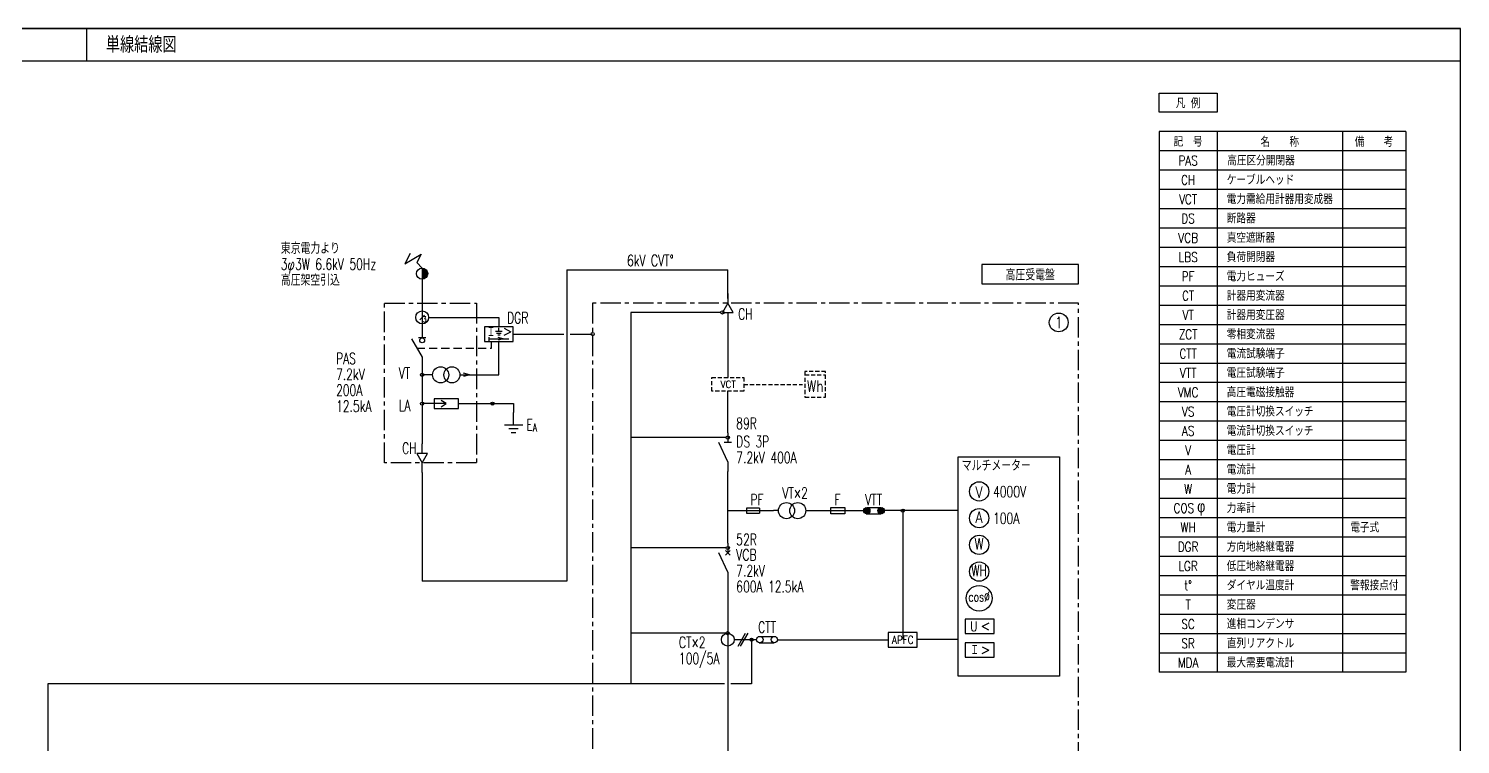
# Model space of a CAD drawing. Header units: millimetres. Extents: x 14 to 828, y 15 to 581.
# Drawn here: x 382.5 to 827.5, y 359.1 to 581.4 of the extents above; entities that cross this region are included whole.
import ezdxf
from ezdxf.enums import TextEntityAlignment as Align

# ---------------------------------------------------------------- set-up
doc = ezdxf.new("R2010")
doc.units = ezdxf.units.MM
doc.header["$LTSCALE"] = 0.2
for name, pattern in [('CENTER', [50.8, 31.75, -6.35, 6.35, -6.35]), ('DASHED', [19.05, 12.7, -6.35]), ('HIDDEN', [9.525, 6.35, -3.175])]:
    doc.linetypes.add(name, pattern=pattern)
for name, color, linetype in [('1_シンボル', 2, 'Continuous'), ('1_接地線', 3, 'Continuous'), ('1_文字', 3, 'Continuous'), ('1_表', 7, 'Continuous'), ('1_表枠', 7, 'Continuous'), ('1_配線_1', 1, 'Continuous')]:
    doc.layers.add(name, color=color, linetype=linetype)
doc.styles.add('GREEKS', font='GREEKS')
doc.styles.add('S', font='simplex.shx', dxfattribs={"width": 0.7, "height": 3, "bigfont": 'extfont2.shx'})
doc.styles.get("Standard").update_dxf_attribs({"font": 'simplex.shx', "width": 0.8, "bigfont": 'extfont2.shx'})

# ---------------------------------------------------------------- blocks, each defined once
blk = doc.blocks.new('DGR')
at = {"color": 0, "linetype": 'ByBlock'}
for p, q in [((-1.08, 0.87), (1.08, 0.87)), ((-0.72, 0.35), (0.72, 0.35)), ((0, 0.87), (0, 1.91)), ((1.67, 1.83), (3.74, 0.74)), ((1.67, -0.34), (3.74, 0.74)), ((-3.07, -0.92), (-3.07, -2.04)), ((-3.07, -1.48), (3.12, -1.48)), ((-0.36, -0.17), (0.36, -0.17)), ((1.38, -1.48), (-0.17, -1.06)), ((1.38, -1.48), (-0.17, -1.89))]:
    blk.add_line(p, q, dxfattribs=at)
blk.add_lwpolyline([(-4.5, -2.25), (4.5, -2.25), (4.5, 2.25), (-4.5, 2.25)], close=True, dxfattribs=at)
at = {"color": 0, "linetype": 'ByBlock', "width": 0.8}
blk.add_text('Ｉ', height=3, dxfattribs=at).set_placement((-2.45, -0.86), align=Align.CENTER)
blk = doc.blocks.new('OL-ｺﾝｸﾘｰﾄ柱')
at = {"linetype": 'ByBlock'}
blk.add_hatch(color=0, dxfattribs=at).paths.add_polyline_path([(175, 0, 0.414214), (0, 175), (0, -175, 0.414214)])
at = {"color": 0, "linetype": 'ByBlock'}
blk.add_line((0, 175), (0, -175), dxfattribs=at)
blk.add_circle((0, 0), 175, dxfattribs=at)
blk = doc.blocks.new('OL-受電点')
at = {"color": 0, "linetype": 'ByBlock'}
for p, q in [((238.70308, 0), (0, 0)), ((324.72368, -284.30004), (238.70308, 0)), ((472.88872, 284.3008), (324.72368, -284.30004)), ((583.604, -53.502404), (472.88872, 284.3008))]:
    blk.add_line(p, q, dxfattribs=at)
blk = doc.blocks.new('変流器3')
at = {"color": 0, "linetype": 'ByBlock'}
blk.add_line((-0.69, -0.69), (0.73, 0.73), dxfattribs=at)
blk.add_circle((0.02, 0.02), 2, dxfattribs=at)
at = {"color": 0, "linetype": 'ByBlock', "width": 0.7}
blk.add_text('3', height=1.8, dxfattribs=at).set_placement((1.38, -0.58), align=Align.MIDDLE_RIGHT)
blk = doc.blocks.new('LBS（F無）')
at = {"color": 0, "linetype": 'ByBlock'}
for p, q in [((0, 9), (0, 6)), ((-3.3, 5.72), (0, 0)), ((1.12, 6), (-1.12, 6)), ((0, 0), (0, -3))]:
    blk.add_line(p, q, dxfattribs=at)
blk.add_ellipse((0, 5.25), major_axis=(-0.53, 0.53), ratio=1, start_param=3.926991, end_param=10.210176, dxfattribs=at)
blk = doc.blocks.new('VT')
at = {"color": 0, "linetype": 'ByBlock'}
for p, q in [((11.5, 0), (9.57, 0.52)), ((8.5, 0), (11.5, 0)), ((11.5, 0), (9.57, -0.52))]:
    blk.add_line(p, q, dxfattribs=at)
for centre in [(2.5, 0), (6, 0)]:
    blk.add_circle(centre, 2.5, dxfattribs=at)
blk = doc.blocks.new('LA')
at = {"color": 0}
for p, q in [((0, 3.75), (0, 9.38)), ((0, 0), (0, -1.88))]:
    blk.add_line(p, q, dxfattribs=at)
at = {"color": 0, "linetype": 'ByBlock'}
for p, q in [((1.5, 7.5), (-1.5, 7.5)), ((-1.5, 7.5), (-1.5, 0)), ((1.5, 0), (1.5, 7.5)), ((-1.5, 0), (1.5, 0))]:
    blk.add_line(p, q, dxfattribs=at)
at = {"color": 0}
blk.add_lwpolyline([(-0.94, 5.37), (0, 3.75), (0.94, 5.37)], dxfattribs=at)
blk = doc.blocks.new('接地極')
at = {"color": 0, "linetype": 'ByBlock'}
for p, q in [((-2.85, 0), (2.85, 0)), ((0, 0), (0, 3.84)), ((-1.46, -1.2), (1.46, -1.2)), ((-0.73, -2.4), (0.73, -2.4))]:
    blk.add_line(p, q, dxfattribs=at)
blk = doc.blocks.new('EA')
at = {"layer": '1_文字', "linetype": 'Continuous', "style": 'S', "width": 0.7}
for s, height, p in [('E', 3.5, (1.18, -2.86)), (' A', 2.5, (1.93, -2.86))]:
    blk.add_text(s, height=height, dxfattribs=at).set_placement(p, align=Align.BOTTOM_LEFT)
blk = doc.blocks.new('CH')
at = {"color": 0, "linetype": 'ByBlock'}
for p, q in [((0, 5.88), (0, 2.88)), ((0, 0), (0, -3))]:
    blk.add_line(p, q, dxfattribs=at)
blk.add_lwpolyline([(0, 2.88), (-1.66, 0), (1.66, 0)], close=True, dxfattribs=at)
blk = doc.blocks.new('WHM')
at = {"color": 0, "linetype": 'ByBlock'}
for p, q in [((6.4, 4), (0, 4)), ((0, 4), (0, -4)), ((0, 3), (6.4, 3)), ((6.4, -4), (6.4, 4)), ((0, -4), (6.4, -4))]:
    blk.add_line(p, q, dxfattribs=at)
at = {"color": 0, "linetype": 'ByBlock', "width": 0.8}
blk.add_text('Wh', height=3.5, dxfattribs=at).set_placement((3.2, -0.5), align=Align.MIDDLE)
blk = doc.blocks.new('DS')
at = {"color": 0, "linetype": 'ByBlock'}
for p, q in [((0, 9), (0, 6)), ((0, 0), (-2.8, 6)), ((1.12, 6), (-1.13, 6)), ((0, 0), (0, -3))]:
    blk.add_line(p, q, dxfattribs=at)
blk = doc.blocks.new('VT(F無し)')
at = {"color": 0, "linetype": 'ByBlock'}
for p, q in [((0, 0), (-1.5, 0)), ((8.5, 0), (10, 0))]:
    blk.add_line(p, q, dxfattribs=at)
for centre in [(2.5, 0), (6, 0)]:
    blk.add_circle(centre, 2.5, dxfattribs=at)
blk = doc.blocks.new('CT')
at = {"color": 0, "linetype": 'ByBlock'}
for p, q in [((3.2, -2), (5.51, 2)), ((4, -2), (6.31, 2))]:
    blk.add_line(p, q, dxfattribs=at)
blk.add_circle((0, 0), 2, dxfattribs=at)
blk = doc.blocks.new('Fu')
at = {"color": 0, "linetype": 'ByBlock'}
for p, q in [((-2, 0.8), (-2, -0.8)), ((2, 0.8), (-2, 0.8)), ((2, 0.8), (2, -0.8)), ((-2, -0.8), (2, -0.8))]:
    blk.add_line(p, q, dxfattribs=at)
blk = doc.blocks.new('UVR-27')
at = {"color": 0, "linetype": 'ByBlock'}
for p in [(2.84, 1.03), (2.84, -1.13)]:
    blk.add_line(p, (0.76, -0.05), dxfattribs=at)
blk.add_lwpolyline([(-4.5, -2.25), (4.5, -2.25), (4.5, 2.25), (-4.5, 2.25)], close=True, dxfattribs=at)
at = {"color": 0, "linetype": 'ByBlock', "width": 0.8}
blk.add_text('U', height=3, dxfattribs=at).set_placement((-1.75, 0), align=Align.MIDDLE)
blk = doc.blocks.new('OCR')
at = {"color": 0, "linetype": 'ByBlock'}
for p in [(0.76, 1.03), (0.76, -1.13)]:
    blk.add_line(p, (2.84, -0.05), dxfattribs=at)
blk.add_lwpolyline([(-4.5, -2.25), (4.5, -2.25), (4.5, 2.25), (-4.5, 2.25)], close=True, dxfattribs=at)
at = {"color": 0, "linetype": 'ByBlock', "width": 0.7}
blk.add_text('Ｉ', height=3, dxfattribs=at).set_placement((-1.52, 0), align=Align.MIDDLE)
blk = doc.blocks.new('APFC')
at = {"color": 0, "linetype": 'ByBlock'}
blk.add_lwpolyline([(-4.5, -2.25), (4.5, -2.25), (4.5, 2.25), (-4.5, 2.25)], close=True, dxfattribs=at)
at = {"color": 0, "linetype": 'ByBlock', "width": 0.8}
blk.add_text('APFC', height=2.5, dxfattribs=at).set_placement((0, 0), align=Align.MIDDLE)
blk = doc.blocks.new('V')
at = {"color": 0, "linetype": 'ByBlock'}
blk.add_circle((0, 0), 3, dxfattribs=at)
at = {"color": 0, "linetype": 'ByBlock', "width": 0.8}
blk.add_text('V', height=3.5, dxfattribs=at).set_placement((-0.02, -1.98), align=Align.CENTER)
blk = doc.blocks.new('A')
at = {"color": 0, "linetype": 'ByBlock'}
blk.add_circle((0, 0), 3, dxfattribs=at)
at = {"color": 0, "linetype": 'ByBlock', "width": 0.8}
blk.add_text('A', height=3.5, dxfattribs=at).set_placement((-0.02, -1.43), align=Align.CENTER)
blk = doc.blocks.new('COS')
at = {"color": 0, "linetype": 'ByBlock'}
blk.add_circle((0, 0), 4, dxfattribs=at)
at = {"color": 0, "linetype": 'ByBlock', "width": 0.7}
blk.add_text('cos%%c', height=3, dxfattribs=at).set_placement((0, -1), align=Align.CENTER)
blk = doc.blocks.new('VCB')
at = {"color": 0, "linetype": 'ByBlock'}
for p, q in [((0, 9), (0, 6)), ((0, 0), (-2.797845, 6)), ((0.749997, 6.75), (-0.75, 5.25)), ((-0.749997, 6.75), (0.75, 5.25)), ((0, 0), (0, -3))]:
    blk.add_line(p, q, dxfattribs=at)

msp = doc.modelspace()

# ---------------------------------------------------------------- linework, layer by layer
msp.add_lwpolyline([(671.4, 448.37), (702.86, 448.37), (702.86, 380.21), (671.4, 380.21)], close=True)
at = {"layer": '1_シンボル', "color": 0, "linetype": 'HIDDEN'}
for p, q in [((594.8, 468.77), (594.8, 473.02)), ((594.8, 473.02), (604.8, 473.02)), ((604.8, 473.02), (604.8, 468.77)), ((604.8, 468.77), (594.8, 468.77))]:
    msp.add_line(p, q, dxfattribs=at)
at = {"layer": '1_シンボル', "linetype": 'Continuous'}
for p, q in [((631.79, 430.67), (631.79, 432.67)), ((631.79, 432.67), (636.18, 432.67)), ((636.18, 432.67), (636.18, 430.67)), ((642, 431.83), (642.82, 432.66)), ((642.02, 431.43), (643.23, 432.64)), ((642.15, 431.13), (643.53, 432.51)), ((642.34, 430.9), (643.75, 432.31)), ((642.61, 430.74), (643.91, 432.05)), ((642.96, 430.67), (643.99, 431.7)), ((642.99, 432.67), (647.42, 432.67)), ((646.49, 431.65), (647.5, 432.67)), ((646.56, 431.3), (647.86, 432.6)), ((646.72, 431.03), (648.12, 432.44)), ((646.72, 432.31), (646.84, 432.43)), ((646.94, 430.83), (648.32, 432.22)), ((647.23, 430.7), (648.45, 431.92)), ((636.18, 430.67), (631.79, 430.67)), ((642.8, 430.69), (647.43, 430.69)), ((643.57, 430.85), (643.8, 431.09)), ((647.64, 430.68), (648.48, 431.52)), ((609.77, 392.6), (614.2, 392.6)), ((609.58, 390.62), (614.21, 390.62))]:
    msp.add_line(p, q, dxfattribs=at)
at = {"layer": '1_シンボル', "color": 3, "linetype": 'CENTER'}
msp.add_lwpolyline([(493.09, 496.14), (521.73, 496.14), (521.73, 446.52), (493.09, 446.52)], close=True, dxfattribs=at)
at = {"layer": '1_シンボル', "color": 7, "linetype": 'CENTER'}
msp.add_lwpolyline([(557.8, 353.39), (708.8, 353.39), (708.8, 496.14), (557.8, 496.14)], close=True, dxfattribs=at)
at = {"layer": '1_シンボル', "linetype": 'Continuous'}
for centre in [(642.99, 431.67), (647.49, 431.67), (609.77, 391.6), (614.27, 391.6)]:
    msp.add_circle(centre, 1, dxfattribs=at)
at = {"layer": '1_シンボル', "linetype": 'ByBlock'}
for centre in [(677.93, 421.04), (677.93, 412.74)]:
    msp.add_circle(centre, 3, dxfattribs=at)
at = {"layer": '1_接地線', "color": 7}
for p, q in [((597.63, 493.26), (569.63, 493.26)), ((569.63, 493.26), (569.63, 377.89)), ((599.3, 454.38), (569.63, 454.38)), ((599.3, 420.08), (569.63, 420.08)), ((599.26, 393.6), (569.63, 393.6)), ((607.22, 391.1), (607.22, 377.89)), ((388.5, 377.89), (388.5, 142.16)), ((598.8, 377.89), (388.5, 377.89)), ((607.22, 377.89), (600.8, 377.89))]:
    msp.add_line(p, q, dxfattribs=at)
for centre in [(598.13, 493.26), (599.8, 454.38), (599.8, 420.08), (599.76, 393.6), (607.22, 391.6)]:
    msp.add_circle(centre, 0.5, dxfattribs=at)
at = {"layer": '1_文字', "linetype": 'Continuous'}
msp.add_lwpolyline([(678.8, 502.14), (708.8, 502.14), (708.8, 508.14), (678.8, 508.14)], close=True, dxfattribs=at)
at = {"layer": '1_文字', "color": 0, "linetype": 'DASHED'}
msp.add_lwpolyline([(503.14, 482.19), (526.4, 482.19), (526.4, 484.27)], dxfattribs=at)
at = {"layer": '1_文字'}
msp.add_circle((702.66, 490.15), 2.92, dxfattribs=at)
at = {"layer": '1_表', "color": 6}
for p, q in [((13.5, 581.44), (827.5, 581.44)), ((400.5, 581.44), (400.5, 571.44)), ((13.5, 571.44), (827.5, 571.44))]:
    msp.add_line(p, q, dxfattribs=at)
msp.add_lwpolyline([(13.5, 31.44), (827.5, 31.44), (827.5, 581.44), (13.5, 581.44)], close=True, dxfattribs=at)
at = {"layer": '1_表枠', "color": 2}
for p, q in [((733.89, 549.44), (733.89, 381.44)), ((810.5, 549.44), (733.89, 549.44)), ((810.5, 549.44), (810.5, 381.44)), ((810.5, 543.44), (733.89, 543.44)), ((810.5, 381.44), (733.89, 381.44))]:
    msp.add_line(p, q, dxfattribs=at)
at = {"layer": '1_表枠'}
for p, q in [((751.89, 549.44), (751.89, 381.44)), ((790.82, 549.44), (790.82, 381.44)), ((810.5, 453.44), (733.89, 453.44))]:
    msp.add_line(p, q, dxfattribs=at)
at = {"layer": '1_表枠', "color": 7}
for p, q in [((810.5, 537.44), (733.89, 537.44)), ((810.5, 531.44), (733.89, 531.44)), ((810.5, 525.44), (733.89, 525.44)), ((810.5, 519.44), (733.89, 519.44)), ((810.5, 513.44), (733.89, 513.44)), ((810.5, 507.44), (733.89, 507.44)), ((810.5, 501.44), (733.89, 501.44)), ((810.5, 495.44), (733.89, 495.44)), ((810.5, 489.44), (733.89, 489.44)), ((810.5, 483.44), (733.89, 483.44)), ((810.5, 477.44), (733.89, 477.44)), ((810.5, 471.44), (733.89, 471.44)), ((810.5, 447.44), (733.89, 447.44)), ((810.5, 441.44), (733.89, 441.44)), ((810.5, 435.44), (733.89, 435.44)), ((810.5, 429.44), (733.89, 429.44)), ((810.5, 423.44), (733.89, 423.44)), ((810.5, 417.44), (733.89, 417.44)), ((810.5, 411.44), (733.89, 411.44)), ((810.5, 405.44), (733.89, 405.44)), ((810.5, 399.44), (733.89, 399.44)), ((810.5, 393.44), (733.89, 393.44)), ((810.5, 387.44), (733.89, 387.44))]:
    msp.add_line(p, q, dxfattribs=at)
at = {"layer": '1_表枠', "color": 0}
for p, q in [((810.5, 465.44), (733.89, 465.44)), ((810.5, 459.44), (733.89, 459.44))]:
    msp.add_line(p, q, dxfattribs=at)
at = {"layer": '1_表枠', "color": 2}
msp.add_lwpolyline([(733.89, 561.44), (751.89, 561.44), (751.89, 555.44), (733.89, 555.44)], close=True, dxfattribs=at)
at = {"layer": '1_配線_1'}
for p, q in [((549.8, 506.55), (549.8, 409.78)), ((549.8, 506.55), (599.8, 506.55)), ((599.8, 497.64), (599.8, 506.55)), ((533.15, 486.52), (548.8, 486.52)), ((550.8, 486.52), (557.8, 486.52)), ((549.8, 409.78), (504.8, 409.78))]:
    msp.add_line(p, q, dxfattribs=at)
at = {"layer": '1_配線_1', "ltscale": 0.7}
msp.add_line((654.18, 431.67), (654.18, 391.68), dxfattribs=at)
at = {"layer": '1_配線_1', "flags": 128}
for points in [[(504.8, 503.56), (504.8, 485.62)], [(506.82, 491.71), (528.65, 491.71), (528.65, 488.77)], [(519.56, 473.87), (528.65, 473.87), (528.65, 484.27)], [(504.8, 476.33), (504.8, 452.4)], [(508.06, 473.87), (504.8, 473.87)], [(508.06, 464.92), (504.8, 464.92)], [(517.94, 464.92), (533.21, 464.92), (533.21, 462.22)], [(504.8, 443.52), (504.8, 409.78)], [(599.8, 409.58), (599.8, 343.39)]]:
    msp.add_lwpolyline(points, dxfattribs=at)
at = {"layer": '1_配線_1', "ltscale": 0.7}
for points in [[(599.8, 490.26), (599.8, 473.02)], [(599.8, 455.88), (599.8, 468.77)], [(599.8, 421.58), (599.8, 443.88)], [(599.8, 431.67), (614.05, 431.67)], [(625.55, 431.67), (641.99, 431.67)], [(671.4, 431.67), (648.49, 431.67)], [(671.4, 391.68), (658.68, 391.68)], [(601.8, 391.6), (608.77, 391.6)], [(615.27, 391.53), (649.68, 391.53)]]:
    msp.add_lwpolyline(points, dxfattribs=at)
at = {"layer": '1_配線_1', "color": 0, "linetype": 'HIDDEN', "flags": 128}
msp.add_lwpolyline([(604.8, 470.89), (623, 470.89)], dxfattribs=at)
at = {"layer": '1_配線_1'}
for centre in [(557.8, 486.52), (504.8, 473.87), (504.8, 464.92), (526.68, 464.92), (654.18, 431.67)]:
    msp.add_circle(centre, 0.5, dxfattribs=at)

# ---------------------------------------------------------------- block references
at = {"layer": '1_シンボル', "linetype": 'ByBlock', "xscale": 0.01, "yscale": 0.01, "zscale": 0.01, "rotation": 135}
msp.add_blockref('OL-受電点', (504.8, 507.06), dxfattribs=at)
at = {"layer": '1_シンボル', "linetype": 'ByBlock', "xscale": 0.01, "yscale": 0.01, "zscale": 0.01}
msp.add_blockref('OL-ｺﾝｸﾘｰﾄ柱', (504.8, 505.31), dxfattribs=at)
at = {"layer": '1_シンボル', "linetype": 'ByBlock', "zscale": 2}
msp.add_blockref('CH', (599.8, 493.26), dxfattribs=at)
at = {"layer": '1_シンボル'}
for name, p in [('変流器3', (504.8, 491.69)), ('接地極', (533.21, 458.38)), ('Fu', (607.67, 431.67)), ('APFC', (654.18, 391.53)), ('APFC', (654.18, 391.53))]:
    msp.add_blockref(name, p, dxfattribs=at)
at = {"layer": '1_シンボル', "linetype": 'ByBlock'}
for name, p in [('LBS（F無）', (504.8, 479.33)), ('DGR', (528.65, 486.52)), ('VT', (508.06, 473.87)), ('DS', (599.8, 446.88)), ('V', (677.93, 437.65)), ('A', (677.93, 429.34)), ('VCB', (599.8, 412.58)), ('COS', (677.93, 404.43)), ('UVR-27', (678.07, 395.7)), ('CT', (599.8, 391.6)), ('OCR', (678.07, 388.37))]:
    msp.add_blockref(name, p, dxfattribs=at)
at = {"layer": '1_シンボル', "color": 0, "linetype": 'HIDDEN'}
msp.add_blockref('WHM', (623.79, 470.89), dxfattribs=at)
at = {"layer": '1_シンボル', "linetype": 'ByBlock'}
for name, p, rotation in [('LA', (516.06, 464.92), 90), ('CH', (504.8, 449.4), 180), ('VT(F無し)', (624.05, 431.67), 180)]:
    msp.add_blockref(name, p, dxfattribs=dict(at, rotation=rotation))
at = {"layer": '1_文字'}
msp.add_blockref('EA', (536.06, 458.38), dxfattribs=at)

# ---------------------------------------------------------------- texts
at = {"layer": '1_シンボル', "color": 0, "linetype": 'HIDDEN', "width": 0.9}
msp.add_text('VCT', height=2.25, dxfattribs=at).set_placement((599.93, 469.79), align=Align.CENTER)
at = {"layer": '1_シンボル', "linetype": 'ByBlock'}
for s, width, p in [('W', 0.8, (677.91, 419.61)), ('WH', 0.7, (677.91, 411.3))]:
    msp.add_text(s, height=3.5, dxfattribs=dict(at, width=width)).set_placement(p, align=Align.CENTER)
at = {"layer": '1_文字', "linetype": 'Continuous', "width": 0.8}
msp.add_text('単線結線図', height=5, dxfattribs=at).set_placement((406.5, 573.94))
at = {"layer": '1_文字', "width": 0.8}
for s, p in [('凡 例', (742.89, 558.44)), ('記\u3000号', (742.89, 546.44)), ('名\u3000\u3000称', (771.36, 546.44)), ('備\u3000\u3000考', (800.66, 546.44)), ('PAS', (742.89, 540.44)), ('CH', (742.89, 534.44)), ('VCT', (742.89, 528.44)), ('DS', (742.89, 522.44)), ('VCB', (742.89, 516.44)), ('LBS', (742.89, 510.44)), ('PF', (742.89, 504.44)), ('CT', (742.89, 498.44)), ('VT', (742.89, 492.44)), ('ZCT', (742.89, 486.44)), ('CTT', (742.89, 480.44)), ('VTT', (742.89, 474.44)), ('VMC', (742.89, 468.44)), ('VS', (742.89, 462.44)), ('AS', (742.89, 456.44)), ('V', (742.89, 450.44)), ('A', (742.89, 444.44)), ('W', (742.89, 438.44)), ('COS', (741.55, 432.44)), ('WH', (742.89, 426.44)), ('DGR', (742.89, 420.44)), ('LGR', (742.89, 414.44)), ('t°', (742.89, 408.44)), ('T', (742.89, 402.44)), ('SC', (742.89, 396.44)), ('SR', (742.89, 390.44)), ('MDA', (742.89, 384.44))]:
    msp.add_text(s, height=3, dxfattribs=at).set_placement(p, align=Align.MIDDLE)
msp.add_text('高圧区分開閉器', height=3, dxfattribs=at).set_placement((755.04, 538.94))
for s, p in [('ケーブルヘッド', (754.89, 534.44)), ('電力需給用計器用変成器', (754.89, 528.44)), ('断路器', (754.89, 522.44)), ('真空遮断器', (754.89, 516.44)), ('負荷開閉器', (754.89, 510.44)), ('電力ヒューズ', (754.89, 504.44)), ('計器用変流器', (754.89, 498.44)), ('計器用変圧器', (754.89, 492.44)), ('零相変流器', (754.89, 486.44)), ('電流試験端子', (754.89, 480.44)), ('電圧試験端子', (754.89, 474.44)), ('高圧電磁接触器', (754.89, 468.44)), ('電圧計切換スイッチ', (754.89, 462.44)), ('電流計切換スイッチ', (754.89, 456.44)), ('電圧計', (754.89, 450.44)), ('電流計', (754.89, 444.44)), ('電力計', (754.89, 438.44)), ('力率計', (754.89, 432.44)), ('電力量計', (754.89, 426.44)), ('電子式', (793.28, 426.44)), ('方向地絡継電器', (754.89, 420.44)), ('低圧地絡継電器', (754.89, 414.44)), ('ダイヤル温度計', (754.89, 408.44)), ('警報接点付', (793.28, 408.44)), ('変圧器', (754.89, 402.44)), ('進相コンデンサ', (754.89, 396.44)), ('直列リアクトル', (754.89, 390.44)), ('最大需要電流計', (754.89, 384.44))]:
    msp.add_text(s, height=3, dxfattribs=at).set_placement(p, align=Align.MIDDLE_LEFT)
at = {"layer": '1_文字', "linetype": 'Continuous', "width": 0.7}
for s, p in [('東京電力より', (460.88, 513.2)), ('3φ3W 6.6kV 50Hz', (460.88, 508.26)), ('6kV CVT°', (568.47, 509.38)), ('高圧架空引込', (460.88, 503.33)), ('CH', (602.98, 492.77)), ('DGR', (531.22, 491.6)), ('PAS', (478.05, 478.96)), ('7.2kV', (478.05, 474.03)), ('VT', (497.53, 474.37)), ('200A', (478.05, 469.09)), ('12.5kA', (478.05, 464.15)), ('LA', (497.53, 464.38)), ('89R', (602.43, 458.79)), ('DS 3P', (602.43, 453.12)), ('CH', (498.59, 451.06)), ('7.2kV 400A', (602.43, 448.18)), ('マルチメーター', (672.54, 445.71)), ('PF', (606.82, 435.09)), ('VT×2', (616.75, 437.15)), ('F', (632.94, 435.09)), ('VTT', (642.5, 435.09)), ('4000V', (682.25, 437.58)), ('100A', (682.25, 429.28)), ('52R', (602.43, 422.7)), ('VCB', (602.43, 417.95)), ('7.2kV ', (602.43, 413.01)), ('600A 12.5kA', (602.43, 408.07)), ('CTT', (609.23, 395.45)), ('CT×2', (584.62, 390.75)), ('100/5A', (584.62, 385.75))]:
    msp.add_text(s, height=3.5, dxfattribs=at).set_placement(p, align=Align.MIDDLE_LEFT)
msp.add_text('高圧受電盤', height=3.5, dxfattribs=at).set_placement((693.8, 505.14), align=Align.MIDDLE)
at = {"layer": '1_文字', "lineweight": 0, "width": 0.7}
msp.add_text('1', height=3.5, dxfattribs=at).set_placement((702.65, 490.14), align=Align.MIDDLE_CENTER)
at = {"layer": '1_文字', "style": 'GREEKS', "width": 0.8}
msp.add_text('f', height=3.6, dxfattribs=at).set_placement((746.95, 432.44), align=Align.MIDDLE)

doc.saveas('drawing.dxf')
